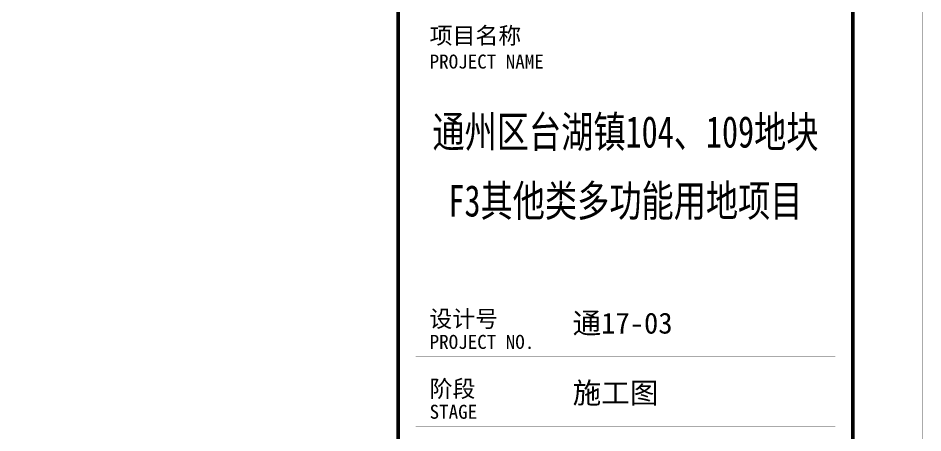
# Model space of a CAD drawing. Extents: x -777745 to 647905, y -207485 to 303235.
# Drawn here: x 60531 to 73468, y 24710 to 30645 of the extents above; entities that cross this region are included whole.
import ezdxf
from ezdxf.enums import TextEntityAlignment as Align

# ---------------------------------------------------------------- set-up
doc = ezdxf.new("R2010")
doc.units = 0
doc.header["$LTSCALE"] = 1000
doc.layers.get('0').update_dxf_attribs({"linetype": 'CONTINUOUS'})
doc.layers.add('00-防烟分区', color=4, linetype='CONTINUOUS')
doc.styles.add('图签信息$0$华文细黑', font='STXIHEI.TTF', dxfattribs={"height": 10})

# ---------------------------------------------------------------- blocks, each defined once
blk = doc.blocks.new('图签信息')
at = {"const_width": 0.5}
blk.add_lwpolyline([(-65, 0), (0, 0), (0, 500.5), (-65, 500.5)], close=True, dxfattribs=at)
at = {"const_width": 0.05}
for points in [[(-62.5, 450.87), (-2.5, 450.87)], [(-62.5, 440.87), (-2.5, 440.87)]]:
    blk.add_lwpolyline(points, dxfattribs=at)
at = {"style": '图签信息$0$华文细黑'}
for s, height, p in [('项目名称', 2.4, (-60.5, 498)), ('PROJECT NAME', 2, (-60.5, 494.08)), ('设计号', 2.4, (-60.54, 457.48)), ('PROJECT NO.', 2, (-60.5, 453.97)), ('阶段', 2.4, (-60.5, 447.47)), ('STAGE', 2, (-60.5, 443.97))]:
    blk.add_text(s, height=height, dxfattribs=at).set_placement(p, align=Align.TOP_LEFT)
at = {"color": 4, "style": '图签信息$0$华文细黑', "width": 0.75}
for s, p in [('通州区台湖镇104、109地块', (-32.5, 480.78)), ('F3其他类多功能用地项目', (-32.5, 470.91))]:
    blk.add_text(s, height=4.5, dxfattribs=at).set_placement(p, align=Align.CENTER)
at = {"color": 4, "ltscale": 0.001, "char_height": 3, "width": 58.4895, "attachment_point": 4, "style": '图签信息$0$华文细黑'}
for s, insert in [('通17-03', (-40.06, 455.51)), ('施工图', (-40.06, 445.51))]:
    blk.add_mtext(s, dxfattribs=dict(at, insert=insert))
blk = doc.blocks.new('图签-A1')
at = {"color": 2}
blk.add_blockref('图签信息', (0, 0), dxfattribs=at)
blk = doc.blocks.new('图框-A1')
for points, const_width in [([(0, 0), (841, 0), (841, 594), (0, 594)], 0.05), ([(766, 584), (25, 584), (25, 10), (766, 10)], 0.5)]:
    blk.add_lwpolyline(points, close=True, dxfattribs=dict(const_width=const_width))
blk = doc.blocks.new('X-104 13#平面')
at = {"xscale": 100, "yscale": 100, "zscale": 100}
for name, p in [('图框-A1', (-10635, -20285)), ('图签-A1', (72465, -19285))]:
    blk.add_blockref(name, p, dxfattribs=at)

msp = doc.modelspace()

# ---------------------------------------------------------------- block references
at = {"layer": '00-防烟分区'}
msp.add_blockref('X-104 13#平面', (0, 0), dxfattribs=at)

doc.saveas('drawing.dxf')
